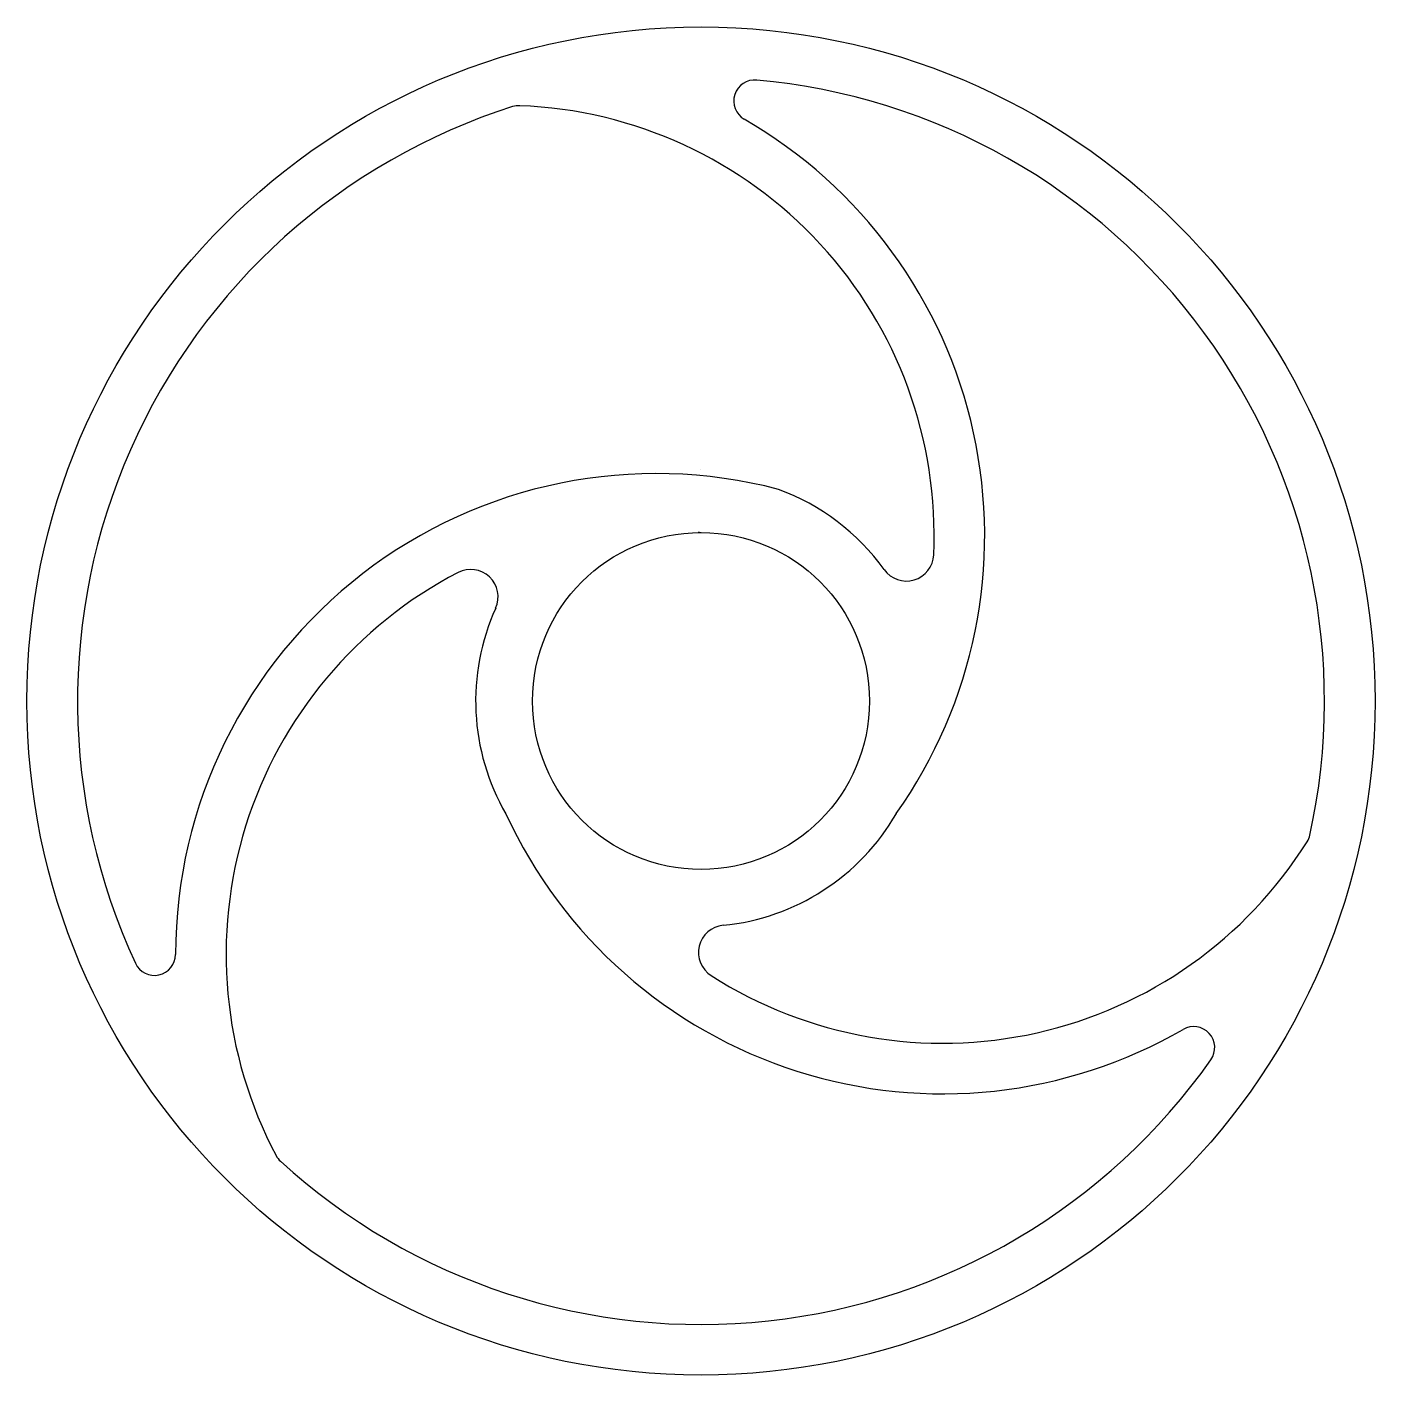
# Model space of a CAD drawing. Extents: x -529.6 to -497.6, y -55.3 to -23.3.
import ezdxf

# ---------------------------------------------------------------- set-up
doc = ezdxf.new("R2010")
doc.units = 0
doc.layers.add('ANA', color=100, linetype='CONTINUOUS')

msp = doc.modelspace()

# ---------------------------------------------------------------- linework, layer by layer
at = {"layer": 'ANA', "color": 230, "linetype": 'BYBLOCK'}
for radius in [16, 4]:
    msp.add_circle((-513.596, -39.337), radius, dxfattribs=at)
for centre, radius, start, end in [((-512.318, -25.094), 0.5, 84.8722, 240.0039), ((-513.596, -39.337), 14.8, 347.5849, 84.8722), ((-513.596, -39.337), 14.8, 107.5849, 204.8722), ((-517.916, -25.705), 0.5, 87.8927, 107.5849), ((-518.274, -35.411), 10.212, 357.4305, 87.8927), ((-518.274, -35.411), 11.412, 324.6995, 60.0039), ((-513.728, -46.836), 13, 89.4201, 89.4226), ((-514.657, -45.35), 11.412, 75.2861, 180.0039), ((-513.596, -39.337), 5.35, 35.6518, 69.9119), ((-514.657, -45.35), 10.062, 83.9465, 84.3237), ((-508.721, -35.84), 0.65, 215.6518, 357.4305), ((-514.657, -45.35), 10.212, 117.4305, 207.8927), ((-519.063, -36.863), 0.65, 335.6518, 117.4305), ((-513.596, -39.337), 5.35, 155.6518, 210.0736), ((-507.858, -37.249), 11.412, 204.6995, 300.0039), ((-513.596, -39.337), 5.35, 275.6518, 330.0736), ((-499.631, -42.411), 0.5, 327.8927, 347.5849), ((-507.858, -37.249), 10.212, 237.4305, 327.8927), ((-513.005, -45.308), 0.65, 95.6518, 237.4305), ((-526.57, -45.351), 0.5, 204.8722, 0.0039), ((-501.901, -47.565), 0.5, 324.8722, 120.0039), ((-513.596, -39.337), 14.8, 227.5849, 324.8722), ((-523.241, -49.894), 0.5, 207.8927, 227.5849)]:
    msp.add_arc(centre, radius, start, end, dxfattribs=at)

doc.saveas('drawing.dxf')
